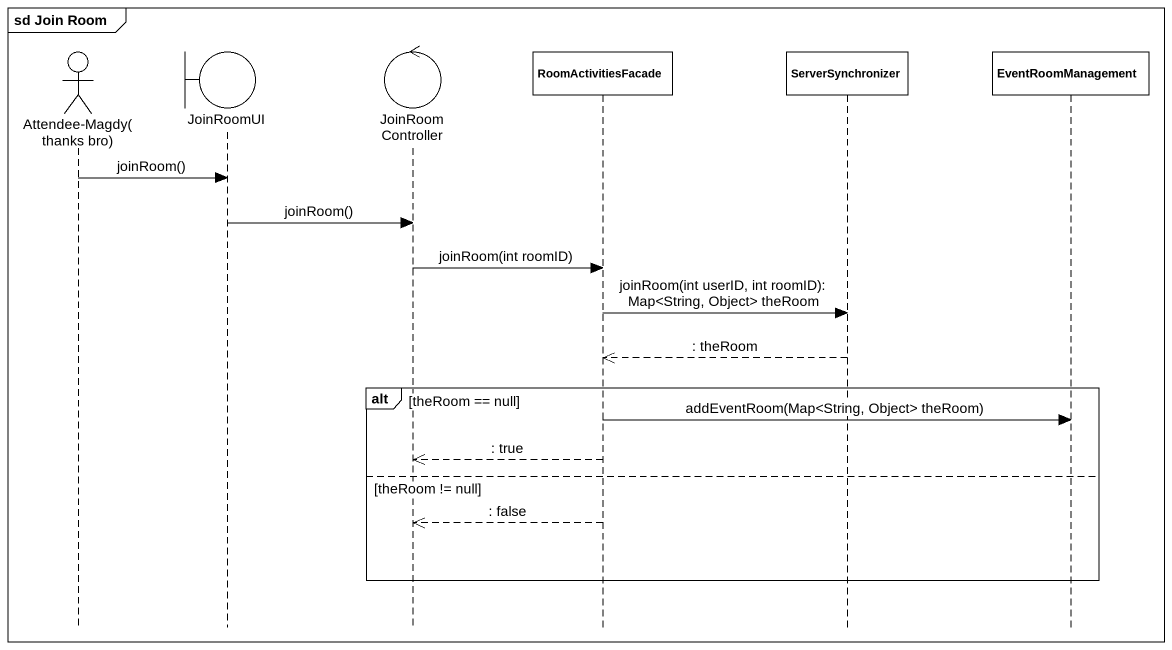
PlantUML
@startuml
mainframe sd Join Room
hide footbox
actor "Attendee-Magdy(thanks bro)" as Attendee_Magdy_thanks_bro
boundary JoinRoomUI
control JoinRoomController
participant RoomActivitiesFacade
participant ServerSynchronizer
participant EventRoomManagement

Attendee_Magdy_thanks_bro -> JoinRoomUI : joinRoom()
JoinRoomUI -> JoinRoomController : joinRoom()
JoinRoomController -> RoomActivitiesFacade : joinRoom(int roomID)
RoomActivitiesFacade -> ServerSynchronizer : joinRoom(int userID, int roomID): Map<String, Object> theRoom
ServerSynchronizer -->> RoomActivitiesFacade : : theRoom
alt theRoom == null
  RoomActivitiesFacade -> EventRoomManagement : addEventRoom(Map<String, Object> theRoom)
  RoomActivitiesFacade -->> JoinRoomController : : true
else theRoom != null
  RoomActivitiesFacade -->> JoinRoomController : : false
end
@enduml
